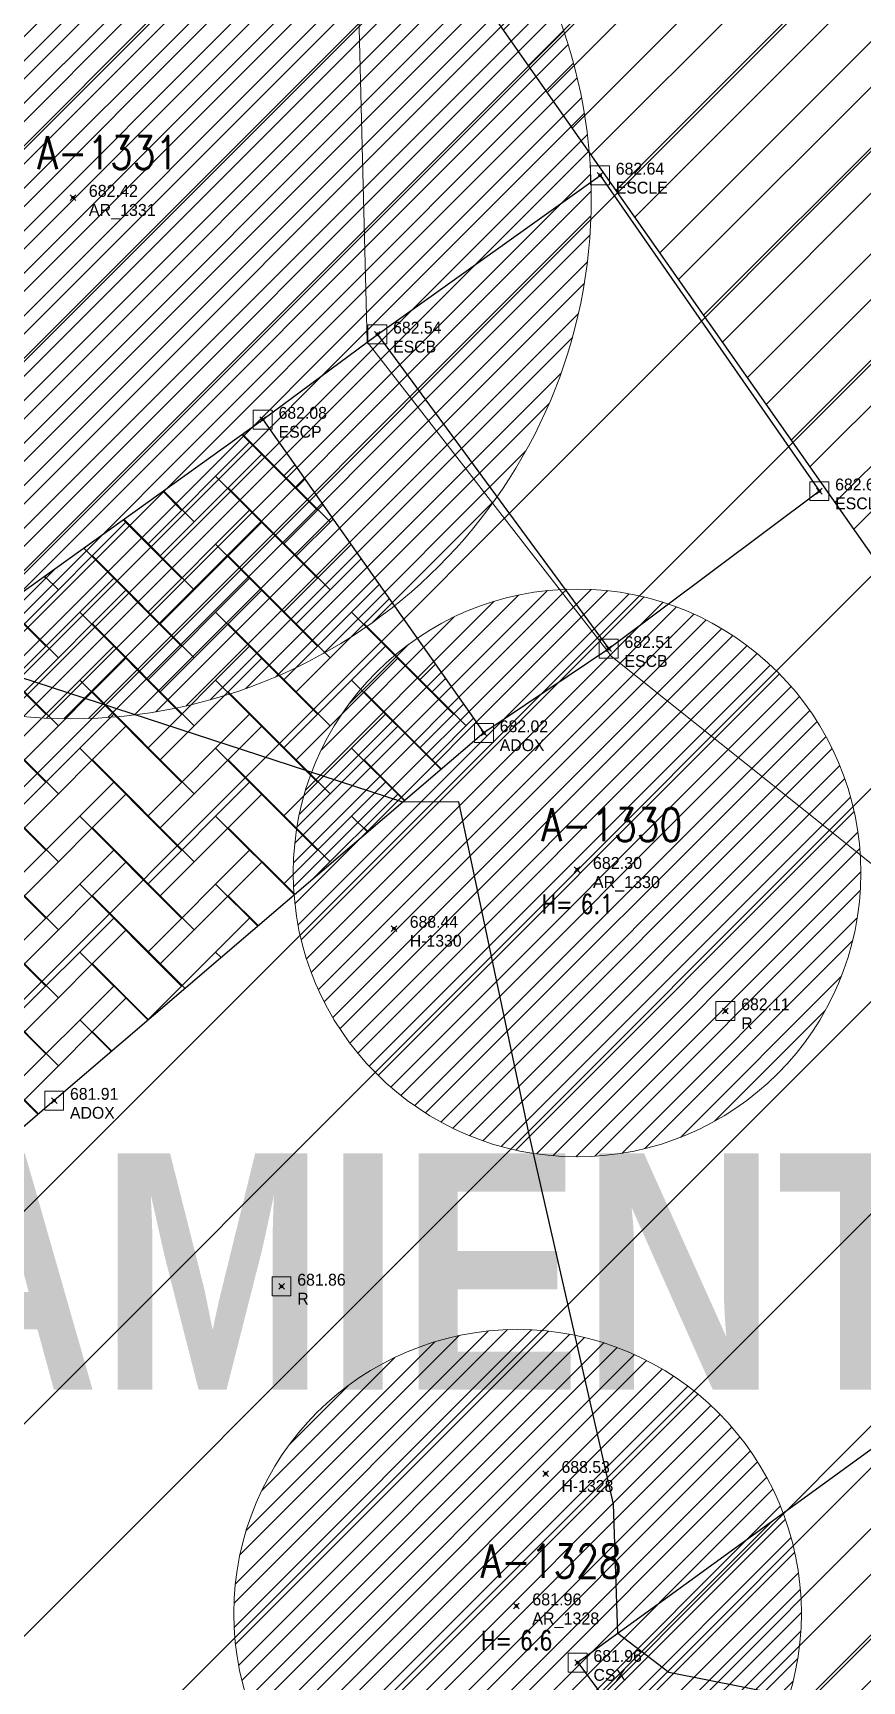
# Model space of a CAD drawing. Extents: x 350769 to 354978, y 6304672 to 6307963.
# Drawn here: x 352312.06 to 352320.83, y 6305925.39 to 6305942.81 of the extents above; entities that cross this region are included whole.
import ezdxf

# ---------------------------------------------------------------- set-up
doc = ezdxf.new("R2010")
doc.units = 0
doc.header["$PDMODE"] = 35
doc.header["$PDSIZE"] = 0.03
doc.linetypes.add('CONTINUOS', pattern=[0])
doc.layers.get('0').update_dxf_attribs({"linetype": 'CONTINUOUS'})
doc.layers.get('Defpoints').update_dxf_attribs({"linetype": 'CONTINUOUS'})
for name, color, linetype in [('02_Geo ext_Acotamiento', 7, 'CONTINUOUS'), ('03_Pav ext_Vereda HC', 42, 'CONTINUOUS'), ('03_S2_Pav ext_Borde vereda', 7, 'CONTINUOUS'), ('1-ADODRETO', 8, 'CONTINUOUS'), ('1-ARBOL H1', 7, 'CONTINUOUS'), ('1-ARBOL H2', 1, 'CONTINUOUS'), ('1-ARBOL H3', 241, 'CONTINUOUS'), ('1-ARBOL NOMBRE', 3, 'CONTINUOUS'), ('1-ARBOL PTO', 7, 'CONTINUOUS'), ('1-CASA', 2, 'CONTINUOUS'), ('1-ESCALA', 252, 'CONTINUOUS'), ('2-ACHURADO EDIFICACION', 252, 'CONTINUOUS'), ('C-TINN', 5, 'CONTINUOUS'), ('C-TOPO-MAJR', 9, 'CONTINUOUS'), ('C-TOPO-MINR', 8, 'CONTINUOUS'), ('V-NODE-TEXT DIC 2012', 31, 'CONTINUOUS')]:
    doc.layers.add(name, color=color, linetype=linetype)
doc.layers.add('0_ASD_TOPOGRAFIA_ELEMENTOS', color=9, linetype='CONTINUOS', lineweight=5, true_color=0xbdbdbd)
doc.styles.add('NEW TURNER_TITULOS', font='techb___.ttf')
doc.styles.add('ROMANS', font='romans.shx', dxfattribs={"width": 0.65})
doc.dimstyles.new('Principal', dxfattribs={"dimscale": 0, "dimtxt": 2, "dimasz": 2, "dimexe": 1, "dimexo": 1, "dimtad": 1, "dimrnd": 0.05, "dimzin": 1, "dimtxsty": 'ROMANS', "dimcen": 2.5, "dimclrt": 2, "dimaunit": 2, "dimadec": 0, "dimazin": 0, "dimtfac": 1, "dimtmove": 0, "dimatfit": 3, "dimfxl": 1, "dimfxlon": 1, "dimarcsym": 0})

# ---------------------------------------------------------------- blocks, each defined once
blk = doc.blocks.new('*D1156')
at = {"layer": '02_Geo ext_Acotamiento', "color": 0, "lineweight": -2, "transparency": 16777216}
blk.add_line((352265.1263020158, 6305940.537977832), (352259.5027200941, 6305939.299539646), dxfattribs=at)
at = {"layer": '02_Geo ext_Acotamiento', "color": 0, "transparency": 16777216}
blk.add_solid([(352259.466875284, 6305939.462306128), (352259.5385649044, 6305939.136773165), (352258.5261212075, 6305939.084470786)], dxfattribs=at)
at = {"layer": 'Defpoints', "color": 0, "transparency": 16777216}
for p in [(352392.8269086622, 6305968.660500089), (352258.5261212075, 6305939.084470786)]:
    blk.add_point(p, dxfattribs=at)
at = {"layer": '02_Geo ext_Acotamiento', "color": 2, "transparency": 16777216, "insert": (352262.7517488983, 6305940.944537443), "char_height": 1, "attachment_point": 5, "rotation": 12.419567213945234, "style": 'ROMANS'}
blk.add_mtext('R137,50', dxfattribs=at)
blk = doc.blocks.new('A$C27410629')
at = {"true_color": 0x136734, "transparency": 33554559}
h = blk.add_hatch(dxfattribs=at)
h.set_pattern_fill('ANSI31', color=116, scale=0.5)
h.set_pattern_definition([(45, (-8759.562515186517, -519.1035735587502), (-1.122532015133644, 1.122532015133644), [])])
h.paths.add_polyline_path([(137.5068959888558, 1252.464406617455, 0.1176268807227723), (109.8147584422568, 1254.193915082658, 0.0669245107500281), (94.44469839795602, 1249.334472017372, 0.3153492887079504), (64.30173641118381, 1196.270282113329, 0.0226826871159959), (65.7292635223912, 1185.310127003227), (112.3603922077091, 1218.953454515778), (153.4782689701005, 1161.962272479494), (172.1053089193083, 1139.480769404351), (187.9579650288579, 1141.807885415954), (193.565073162812, 1120.465553675225), (224.197974734232, 1050.129297271156), (250.6203797236194, 989.4787086543838), (268.1526288855184, 972.7353945672494, 7.2547007156e-06), (291.4898137452492, 983.2987389690225), (238.1945199318034, 1105.633967029937), (205.2934048173047, 1181.112163638985), (177.0531538182076, 1197.651557407602)])
at = {"true_color": 0xf8d731, "transparency": 33554559}
h = blk.add_hatch(dxfattribs=at)
h.set_pattern_fill('ANSI31', color=40, scale=0.5)
h.set_pattern_definition([(45, (-8562.389606185756, -452.7772535526492), (-1.122532015133644, 1.122532015133644), [])])
h.paths.add_polyline_path([(112.3603922079938, 1218.953454516186), (65.72926352267586, 1185.310127003635, 0.0411311629792945), (70.93430501728926, 1165.446933868518, 0.0140346239134982), (80.53034666708209, 1140.452970316797), (85.58360470618118, 1125.976145258928), (117.4026874122528, 1137.08554251631), (153.4782689703861, 1161.962272479902)], flags=17)
at = {"insert": (98.39256381112682, 1169.258687505585), "char_height": 2.5, "attachment_point": 1, "style": 'NEW TURNER_TITULOS'}
blk.add_mtext_dynamic_manual_height_columns('\\pxqc;EQUIPAMIENTO', width=20.98523473371461, gutter_width=12.5, heights=[-2.64985380116959], dxfattribs=at)
blk = doc.blocks.new('TOPOGRAFIA')
at = {"layer": '0_ASD_TOPOGRAFIA_ELEMENTOS', "true_color": 0xf26507}
h = blk.add_hatch(dxfattribs=at)
h.set_pattern_fill('ANSI31', color=30, scale=0.1)
h.set_pattern_definition([(45, (384009.6901907994, 6301201.312340338), (-0.2245064030267289, 0.2245064030267289), [])])
edge = h.paths.add_edge_path()
edge.add_arc((390312.4644081404, 6302941.064516651), 5.5, 0, 360)
h = blk.add_hatch(dxfattribs=at)
h.set_pattern_fill('ANSI31', color=30, scale=0.1)
h.set_pattern_definition([(45, (384015.0396112875, 6301194.182938366), (-0.2245064030267289, 0.2245064030267289), [])])
edge = h.paths.add_edge_path()
edge.add_arc((390317.8138286284, 6302933.93511468), 3, 0, 360)
h = blk.add_hatch(dxfattribs=at)
h.set_pattern_fill('ANSI31', color=30, scale=0.1)
h.set_pattern_definition([(45, (384014.4117596435, 6301186.357725322), (-0.2245064030267289, 0.2245064030267289), [])])
edge = h.paths.add_edge_path()
edge.add_arc((390317.1859769844, 6302926.109901636), 3, 0, 360)
at = {"layer": '1-ADODRETO', "lineweight": 0, "true_color": 0xbdbdbd}
h = blk.add_hatch(dxfattribs=at)
h.set_pattern_fill('AR-HBONE', color=9, scale=0.005)
h.set_pattern_definition([(45, (38000, -3000), (1e-16, 0.7184204896855323), [1.524, -0.508]), (135, (38000.35921000003, -2999.640789999627), (1e-16, 0.7184204896855323), [1.524, -0.508])])
h.paths.add_polyline_path([(390305.5479999999, 6302923.122), (390306.7120000001, 6302926.731000001), (390312.287, 6302931.529), (390316.83, 6302935.414), (390314.4920000001, 6302938.726), (390311.078, 6302936.277000001), (390310.31, 6302936.241), (390305.1770000001, 6302937.422999999), (390304.021, 6302931.088), (390303.586, 6302930.459), (390300.559, 6302928.546), (390296.564, 6302929.199), (390293.083, 6302926.371), (390291.1770000001, 6302923.966), (390290.524, 6302922.191000001), (390290.787, 6302920.819), (390290.091, 6302918.834), (390287.219, 6302916.195), (390287.1920000001, 6302915.313999999), (390286.2574377295, 6302914.471862656), (390284.959, 6302914.457), (390282.688, 6302912.919), (390280.732, 6302910.861), (390283.526, 6302907.506), (390287.979, 6302909.989), (390294.5900000001, 6302912.863), (390298.669, 6302914.739), (390299.755, 6302912.539), (390298.4860000001, 6302907.539), (390298.903, 6302906.948), (390298.24, 6302905.542), (390294.055, 6302902.687000001), (390288.5070000001, 6302898.905), (390287.968, 6302899.407000001), (390286.9960000001, 6302898.637999999), (390289.274, 6302895.499), (390290.243, 6302896.75), (390289.907, 6302897.204), (390295.281, 6302900.801), (390299.9810000001, 6302904.015), (390300.5629999998, 6302903.982999999, 0.217748086429262), (390301.988, 6302895.913, 0.2961441591026724), (390310.630999931, 6302892.191999988), (390315.229, 6302893.04), (390314.811, 6302895.261), (390310.06, 6302894.301, -0.2524837158510214), (390303.8392773605, 6302897.048070768, -0.2133994241708568), (390302.654, 6302901.876), (390304.6170000008, 6302900.889), (390315.35, 6302908.722), (390314.599, 6302909.909), (390314.8400000001, 6302912.092999999), (390314.399, 6302913.839), (390313.443, 6302914.895, 0.2245347298123768), (390306.8893703938, 6302915.745991698), (390303.36, 6302914.616), (390302.274, 6302916.816000001)])
at = {"layer": '2-ACHURADO EDIFICACION', "lineweight": 0, "true_color": 0xbdbdbd}
h = blk.add_hatch(dxfattribs=at)
h.set_pattern_fill('ANSI31', color=9, scale=0.25)
h.set_pattern_definition([(45, (38000, -3000), (-0.561266007566822, 0.5612660075668221), [])])
h.paths.add_polyline_path([(390327.6270000001, 6302951.749), (390327.2994358053, 6302951.517488061), (390319.3550000001, 6302962.757999999), (390318.8266655438, 6302962.361017291), (390313.848, 6302968.987000001), (390308.922, 6302965.432999999), (390311.318, 6302962.155), (390305.083, 6302957.373), (390303.711, 6302959.217), (390298.4, 6302955.382999999), (390293.82, 6302952.065), (390295.735, 6302949.36), (390288.406, 6302944.101), (390293.0570000001, 6302937.645), (390301.664, 6302943.75, 0.455625162279396), (390304.853, 6302944.772000001, 0.2076474804618814), (390304.846128978, 6302946.552609009), (390305.152, 6302946.822000001), (390311.019, 6302951.207), (390315.831, 6302944.557999999), (390325.324, 6302931.036), (390317.821, 6302925.589), (390326.706, 6302913.574, 0.2996396774800834), (390327.8739999999, 6302913.496), (390329.906, 6302915.051, 0.2469041141044179), (390330.1009999998, 6302915.919), (390328.7638008676, 6302917.735068206), (390330.771, 6302919.213), (390332.0220000001, 6302917.514), (390332.542, 6302917.24, 0.1964593871867426), (390333.1906864678, 6302917.423841837), (390334.68, 6302918.512), (390334.783, 6302918.629, 0.3535939934268906), (390334.8263871195, 6302919.675467933), (390331.641, 6302924.087), (390338.743, 6302929.22), (390342.045, 6302931.639), (390340.944, 6302933.087), (390336.263, 6302939.53)])
at = {"layer": '0_ASD_TOPOGRAFIA_ELEMENTOS', "color": 30, "true_color": 0xf26507}
for centre, radius in [((390312.4644081404, 6302941.064516651), 5.5), ((390317.8138286284, 6302933.93511468), 3), ((390317.1859769844, 6302926.109901636), 3)]:
    blk.add_circle(centre, radius, dxfattribs=at)
at = {"layer": '1-ADODRETO', "color": 9, "lineweight": 0, "true_color": 0xbdbdbd, "flags": 128}
for points in [[(390311.078, 6302936.277000001), (390314.4920000001, 6302938.726)], [(390314.4920000001, 6302938.726), (390316.83, 6302935.414)], [(390316.83, 6302935.414), (390312.287, 6302931.529)], [(390312.287, 6302931.529), (390306.7120000001, 6302926.731000001)]]:
    blk.add_lwpolyline(points, dxfattribs=at)
at = {"layer": '1-ARBOL H1', "color": 9, "lineweight": 0, "true_color": 0xbdbdbd}
for p in [(390317.815, 6302933.969), (390317.174, 6302926.187000001)]:
    blk.add_point(p, dxfattribs=at)
at = {"layer": '1-ARBOL PTO', "color": 9, "lineweight": 0, "true_color": 0xbdbdbd}
for p in [(390312.4860000001, 6302941.072000001), (390317.815, 6302933.969), (390317.174, 6302926.187000001)]:
    blk.add_point(p, dxfattribs=at)
at = {"layer": '1-CASA', "color": 9, "lineweight": 0, "true_color": 0xbdbdbd, "flags": 128}
blk.add_lwpolyline([(390315.831, 6302944.557999999), (390325.324, 6302931.036), (390317.821, 6302925.589), (390326.706, 6302913.574, 0.2996396775460872), (390327.874, 6302913.496), (390329.906, 6302915.051, 0.2469041139969247), (390330.101, 6302915.919), (390328.7638008673, 6302917.735068206), (390330.771, 6302919.213), (390332.0220000001, 6302917.514), (390332.542, 6302917.24, 0.1793018598486611), (390333.143, 6302917.389), (390334.68, 6302918.512), (390334.783, 6302918.629, 0.3463364234898283), (390334.839, 6302919.658), (390331.641, 6302924.087), (390338.743, 6302929.22)], format="xyb", dxfattribs=at)
at = {"layer": '1-ESCALA', "color": 9, "lineweight": 0, "true_color": 0xbdbdbd, "flags": 128}
for points in [[(390314.4920000001, 6302938.726), (390315.703, 6302939.626), (390318.057, 6302941.306), (390320.376, 6302937.969), (390318.149, 6302936.304), (390316.83, 6302935.414)], [(390315.703, 6302939.626), (390318.149, 6302936.304)]]:
    blk.add_lwpolyline(points, dxfattribs=at)
at = {"layer": 'C-TINN', "color": 9, "linetype": 'Continuous', "lineweight": 0, "true_color": 0xbdbdbd}
for points, elevation in [([(390317.957, 6302941.206), (390317.957, 6302941.405999999), (390318.157, 6302941.405999999), (390318.157, 6302941.206), (390317.957, 6302941.206)], 682.641), ([(390315.603, 6302939.526000001), (390315.603, 6302939.726), (390315.803, 6302939.726), (390315.803, 6302939.526000001), (390315.603, 6302939.526000001)], 682.541), ([(390314.3920000001, 6302938.626), (390314.3920000001, 6302938.825999999), (390314.592, 6302938.825999999), (390314.592, 6302938.626), (390314.3920000001, 6302938.626)], 682.081), ([(390320.276, 6302937.869), (390320.276, 6302938.068999999), (390320.476, 6302938.068999999), (390320.476, 6302937.869), (390320.276, 6302937.869)], 682.681), ([(390318.049, 6302936.204), (390318.049, 6302936.403999999), (390318.249, 6302936.403999999), (390318.249, 6302936.204), (390318.049, 6302936.204)], 682.508), ([(390316.7300000001, 6302935.314), (390316.7300000001, 6302935.514), (390316.93, 6302935.514), (390316.93, 6302935.314), (390316.7300000001, 6302935.314)], 682.02), ([(390319.283, 6302932.376), (390319.283, 6302932.575999999), (390319.483, 6302932.575999999), (390319.483, 6302932.376), (390319.283, 6302932.376)], 682.112), ([(390312.1870000001, 6302931.429), (390312.1870000001, 6302931.629), (390312.387, 6302931.629), (390312.387, 6302931.429), (390312.1870000001, 6302931.429)], 681.914), ([(390314.5900000001, 6302929.465000001), (390314.5900000001, 6302929.665), (390314.79, 6302929.665), (390314.79, 6302929.465000001), (390314.5900000001, 6302929.465000001)], 681.859), ([(390317.721, 6302925.489), (390317.721, 6302925.688999999), (390317.921, 6302925.688999999), (390317.921, 6302925.489), (390317.721, 6302925.489)], 681.964)]:
    blk.add_lwpolyline(points, dxfattribs=dict(at, elevation=elevation))
for p in [(390318.057, 6302941.306, 682.641), (390315.703, 6302939.626, 682.541), (390314.4920000001, 6302938.726, 682.081), (390320.376, 6302937.969, 682.681), (390318.149, 6302936.304, 682.508), (390316.83, 6302935.414, 682.02), (390319.383, 6302932.476, 682.112), (390312.287, 6302931.529, 681.914), (390314.69, 6302929.565, 681.859), (390317.821, 6302925.589, 681.964)]:
    blk.add_point(p, dxfattribs=at)
at = {"layer": 'C-TOPO-MAJR', "color": 9, "linetype": 'Continuous', "lineweight": 0, "true_color": 0xbdbdbd, "elevation": 682.5}
blk.add_lwpolyline([(390337.1743745705, 6302945.266752577), (390335.2745384616, 6302946.397307692), (390333.5375233645, 6302948.432504673), (390331.5535840708, 6302951.636659293), (390330.7018227848, 6302951.736417722), (390328.4781, 6302951.6461), (390329.5789726028, 6302948.987171233), (390327.9923023256, 6302951.231232558), (390325.3099285714, 6302950.336482143), (390314.1436753247, 6302946.889467533), (390313.3989699249, 6302945.121345865), (390315.5047093863, 6302943.136844765), (390315.5950630435, 6302939.545782609), (390315.7916890595, 6302939.294537428), (390318.1273770492, 6302936.289409836), (390318.1739292929, 6302936.226666667), (390321.6042248062, 6302933.491868217), (390324.1260205762, 6302931.326370371), (390324.164230284, 6302930.1940347), (390330.5703220339, 6302925.264796611), (390329.1138040346, 6302930.523123919), (390337.0371436464, 6302936.311685083)], dxfattribs=at)
at = {"layer": 'C-TOPO-MINR', "color": 9, "linetype": 'Continuous', "lineweight": -3, "true_color": 0xbdbdbd, "elevation": 682}
blk.add_lwpolyline([(390336.1453960396, 6302924.542762376), (390332.646265226, 6302922.69477996), (390331.4429914652, 6302922.977697013), (390318.7851860465, 6302925.484209302), (390318.2470378549, 6302925.898293375), (390318.2009459459, 6302927.264216216), (390317.3054664032, 6302931.187335968), (390316.5641614907, 6302934.687416149), (390315.9728301887, 6302934.680981132), (390311.078, 6302936.277), (390310.1625360825, 6302935.969907217), (390307.8948888889, 6302936.017), (390304.9127073171, 6302935.942609756), (390304.865269663, 6302935.714685393), (390304.883293578, 6302935.941532111), (390304.29431, 6302935.58112), (390302.2628066915, 6302933.574070632), (390301.5791777778, 6302933.760733333), (390301.2868590604, 6302933.819724833), (390300.2502817338, 6302932.685715171), (390299.1084084508, 6302931.280107395), (390297.401, 6302931.440823944)], dxfattribs=at)
at = {"layer": 'V-NODE-TEXT DIC 2012', "color": 9, "lineweight": 0, "true_color": 0xbdbdbd}
for p in [(390318.057, 6302941.306), (390312.486, 6302941.072), (390315.703, 6302939.626), (390314.4920000001, 6302938.726), (390320.376, 6302937.969), (390318.149, 6302936.304), (390316.83, 6302935.414), (390317.815, 6302933.969), (390315.879, 6302933.347), (390319.383, 6302932.476), (390312.287, 6302931.529), (390314.69, 6302929.565), (390317.483, 6302927.586), (390317.174, 6302926.187), (390317.821, 6302925.589)]:
    blk.add_point(p, dxfattribs=at)
at = {"layer": '1-ARBOL H2', "color": 9, "lineweight": 0, "true_color": 0xbdbdbd, "style": 'ROMANS', "width": 0.8}
for p in [(390317.4380668354, 6302933.507000006), (390316.7970668354, 6302925.725000005)]:
    blk.add_text('H=', height=0.2, dxfattribs=at).set_placement(p)
at = {"layer": '1-ARBOL H3', "color": 9, "lineweight": 0, "true_color": 0xbdbdbd, "style": 'ROMANS', "width": 0.8}
for s, p in [('6.1', (390317.8511939024, 6302933.507000006)), ('6.6', (390317.2101939024, 6302925.725000006))]:
    blk.add_text(s, height=0.2, dxfattribs=at).set_placement(p)
at = {"layer": '1-ARBOL NOMBRE', "color": 9, "lineweight": 0, "true_color": 0xbdbdbd, "style": 'ROMANS', "width": 0.8}
for s, p in [('A-1331', (390312.1090668353, 6302941.372000002)), ('A-1330', (390317.4380668354, 6302934.269000003)), ('A-1328', (390316.7970668354, 6302926.487000003))]:
    blk.add_text(s, height=0.35, dxfattribs=at).set_placement(p)
at = {"layer": 'V-NODE-TEXT DIC 2012', "color": 9, "lineweight": 0, "true_color": 0xbdbdbd}
for s, height, p in [('682.64', 0.125, (390318.2237893219, 6302941.314210678)), ('682.42', 0.127, (390312.6527893219, 6302941.079210677)), ('ESCLE', 0.125, (390318.2237893219, 6302941.114210678)), ('AR_1331', 0.127, (390312.6527893219, 6302940.877210678)), ('682.54', 0.125, (390315.8697893219, 6302939.634210678)), ('ESCB', 0.125, (390315.8697893219, 6302939.434210679)), ('682.08', 0.125, (390314.6587893219, 6302938.734210677)), ('ESCP', 0.125, (390314.6587893219, 6302938.534210678)), ('682.68', 0.125, (390320.5427893219, 6302937.977210677)), ('ESCLE', 0.125, (390320.5427893219, 6302937.777210678)), ('682.51', 0.125, (390318.3157893219, 6302936.312210677)), ('ESCB', 0.125, (390318.3157893219, 6302936.112210678)), ('682.02', 0.125, (390316.9967893219, 6302935.422210678)), ('ADOX', 0.125, (390316.9967893219, 6302935.222210678)), ('682.30', 0.127, (390317.9817893219, 6302933.976210677)), ('AR_1330', 0.127, (390317.9817893219, 6302933.774210677)), ('688.44', 0.125, (390316.0457893219, 6302933.355210678)), ('H-1330', 0.125, (390316.0457893219, 6302933.155210678)), ('682.11', 0.125, (390319.5497893219, 6302932.484210677)), ('R', 0.125, (390319.5497893219, 6302932.284210678)), ('681.91', 0.125, (390312.4537893219, 6302931.537210678)), ('ADOX', 0.125, (390312.4537893219, 6302931.337210678)), ('681.86', 0.125, (390314.8567893219, 6302929.573210678)), ('R', 0.125, (390314.8567893219, 6302929.373210679)), ('688.53', 0.125, (390317.6497893219, 6302927.594210678)), ('H-1328', 0.125, (390317.6497893219, 6302927.394210679)), ('681.96', 0.127, (390317.3407893219, 6302926.194210677)), ('AR_1328', 0.127, (390317.3407893219, 6302925.992210678)), ('681.96', 0.125, (390317.9877893219, 6302925.597210677)), ('CSX', 0.125, (390317.9877893219, 6302925.397210678))]:
    blk.add_text(s, height=height, dxfattribs=at).set_placement(p)

msp = doc.modelspace()

# ---------------------------------------------------------------- hatches: boundary and pattern name
at = {"layer": '03_Pav ext_Vereda HC'}
h = msp.add_hatch(dxfattribs=at)
h.set_pattern_fill('DOTS', color=256, scale=0.2, style=0)
h.set_pattern_definition([(0, (0, 0), (0.15875, 0.3175), [0, -0.3175])])
h.paths.add_polyline_path([(352533.7781987465, 6305988.647630177, 0.0012344985873451), (352535.6751261651, 6305989.286498093), (352535.0273047539, 6305991.17866681, -0.0012368732376554), (352533.135689451, 6305990.541615871, -0.0205300987090724), (352503.8853697219, 6305981.940228953), (352503.2840382412, 6305984.518491437), (352499.4039184833, 6305983.544208242), (352499.9993888386, 6305980.991075858, -0.0088871029066398), (352487.1047705442, 6305978.156272031, -0.0145554952433639), (352464.6282001356, 6305974.170378275, -0.0089901834447136), (352459.9926205119, 6305973.570179023), (352460.1984365284, 6305971.58073849, 0.0090193317601268), (352464.9206284034, 6305972.191872346, 0.0145516934643665), (352487.5052945014, 6305976.196778146, 0.0321135926008381)])
h.paths.add_polyline_path([(352453.0159213873, 6305972.983824089, -0.0068005053920136), (352449.4833227422, 6305972.830716716, -0.0090666416786755), (352444.7696182578, 6305972.776126778), (352444.5771080579, 6305970.777466943, 0.0163831034820658), (352453.2219476648, 6305970.992351152)])
h.paths.add_polyline_path([(352389.6460369565, 6305991.879874823, -0.0175332208634532), (352376.9513572305, 6305998.31509122), (352352.1532079588, 6306011.99899601, 0.0444036337484985), (352342.053580769, 6306016.089608755, 0.1133237876608219), (352314.4714570943, 6306018.047333277), (352314.9360717349, 6306016.097052595, -0.1572406347358349), (352351.2139975071, 6306010.232972499), (352375.9850852466, 6305996.564000573, 0.0175063699942604), (352388.7848668274, 6305990.074641938, -0.0115901603268221), (352405.9871731158, 6305981.141781882, 0.0867620637740209), (352437.5751283567, 6305971.093253941), (352437.7670282808, 6305973.085577833, -0.0864982168626583), (352406.9311932966, 6305982.905094895, 0.0115902421848068)])
h.paths.add_polyline_path([(352298.9308368329, 6306011.291528256, -0.0407699137093401), (352308.0869286793, 6306014.635858133), (352307.6251471448, 6306016.57596012, 0.043034433953701), (352297.5531387314, 6306012.854879401, 0.2722251189562815), (352266.1428912832, 6305966.550484804), (352264.4334961653, 6305966.567898809, 0.0153159578732751), (352263.8567137016, 6305962.573567073), (352266.0299973136, 6305962.551427328, 0.0215469833585937), (352266.2729303729, 6305957.80291892, 0.0632834604165821), (352273.0108519612, 6305926.495241333, 0.0077036086267224), (352278.1261176606, 6305912.650623268), (352279.9891282905, 6305913.378097652, -0.0076770463793275), (352274.9122720579, 6305927.117035691, -0.0633905228513815), (352268.2648698925, 6305957.982510693, -0.3183358391945924)])
at = {"layer": '0_ASD_TOPOGRAFIA_ELEMENTOS'}
h = msp.add_hatch(dxfattribs=at)
h.set_pattern_fill('ANSI31', color=256, scale=0.1)
h.set_pattern_definition([(45, (346009.6901907996, 6304201.312340338), (-0.2245064030267289, 0.2245064030267289), [])])
edge = h.paths.add_edge_path()
edge.add_arc((352312.4644081404, 6305941.064516651), 5.5, 0, 360)
h = msp.add_hatch(dxfattribs=at)
h.set_pattern_fill('ANSI31', color=256, scale=0.1)
h.set_pattern_definition([(45, (346015.0396112876, 6304194.182938366), (-0.2245064030267289, 0.2245064030267289), [])])
edge = h.paths.add_edge_path()
edge.add_arc((352317.8138286284, 6305933.93511468), 3, 0, 360)
h = msp.add_hatch(dxfattribs=at)
h.set_pattern_fill('ANSI31', color=256, scale=0.1)
h.set_pattern_definition([(45, (346014.4117596435, 6304186.357725322), (-0.2245064030267289, 0.2245064030267289), [])])
edge = h.paths.add_edge_path()
edge.add_arc((352317.1859769844, 6305926.109901636), 3, 0, 360)
at = {"layer": '1-ADODRETO', "true_color": 0xbdbdbd}
h = msp.add_hatch(dxfattribs=at)
h.set_pattern_fill('AR-HBONE', color=9, scale=0.005)
h.set_pattern_definition([(45, (0, 0), (1e-16, 0.7184204896855323), [1.524, -0.508]), (135, (0.3592100000241771, 0.3592100003734231), (1e-16, 0.7184204896855323), [1.524, -0.508])])
edge = h.paths.add_edge_path()
edge.add_line((352287.7386494604, 6305899.225548803), (352288.8247866725, 6305896.117999401))
edge.add_line((352288.8247866725, 6305896.117999401), (352289.274, 6305895.499))
edge.add_line((352289.274, 6305895.499), (352290.243, 6305896.75))
edge.add_line((352290.243, 6305896.75), (352289.907, 6305897.204))
edge.add_line((352289.907, 6305897.204), (352295.281, 6305900.801))
edge.add_line((352295.281, 6305900.801), (352299.9810000001, 6305904.015))
edge.add_line((352299.9810000001, 6305904.015), (352300.5629999998, 6305903.982999999))
edge.add_arc((352310.1014870601, 6305901.506492138), 9.854736251451747, 165.4454712446303, 214.5826388796265)
edge.add_arc((352309.1752185145, 6305900.708884068), 8.640405891465786, 213.7143721976888, 279.6997631225861)
edge.add_line((352310.630999931, 6305892.191999988), (352315.229, 6305893.04))
edge.add_line((352315.229, 6305893.04), (352314.811, 6305895.261))
edge.add_line((352314.811, 6305895.261), (352310.06, 6305894.301))
edge.add_arc((352309.4962884884, 6305901.441406155), 7.162623173605964, 217.8335485870951, 274.5139504693819, ccw=False)
edge.add_arc((352308.6450466952, 6305900.787367735), 6.089151066169478, 169.7011613421384, 217.885949265539, ccw=False)
edge.add_line((352302.6540000005, 6305901.876), (352304.6170000008, 6305900.889))
edge.add_line((352304.6170000008, 6305900.889), (352315.35, 6305908.722))
edge.add_line((352315.35, 6305908.722), (352314.599, 6305909.909))
edge.add_line((352314.599, 6305909.909), (352314.8400000001, 6305912.092999999))
edge.add_line((352314.8400000001, 6305912.092999999), (352314.399, 6305913.839))
edge.add_line((352314.399, 6305913.839), (352313.443, 6305914.895))
edge.add_arc((352309.2664488475, 6305908.391475517), 7.729127390628453, 57.2914997293405, 107.911529652556)
edge.add_line((352306.8893703938, 6305915.745991698), (352303.36, 6305914.616))
edge.add_line((352303.36, 6305914.616), (352302.274, 6305916.816000001))
edge.add_line((352302.274, 6305916.816000001), (352305.5479999999, 6305923.122))
edge.add_line((352305.5479999999, 6305923.122), (352306.7120000001, 6305926.731000001))
edge.add_line((352306.7120000001, 6305926.731000001), (352312.287, 6305931.529))
edge.add_line((352312.287, 6305931.529), (352316.83, 6305935.414))
edge.add_line((352316.83, 6305935.414), (352314.4920000001, 6305938.726))
edge.add_line((352314.4920000001, 6305938.726), (352311.078, 6305936.277000001))
edge.add_line((352311.078, 6305936.277000001), (352310.31, 6305936.241))
edge.add_line((352310.31, 6305936.241), (352305.1770000001, 6305937.422999999))
edge.add_line((352305.1770000001, 6305937.422999999), (352304.021, 6305931.088))
edge.add_line((352304.021, 6305931.088), (352303.586, 6305930.459))
edge.add_line((352303.586, 6305930.459), (352300.559, 6305928.546))
edge.add_line((352300.559, 6305928.546), (352296.564, 6305929.199))
edge.add_line((352296.564, 6305929.199), (352293.083, 6305926.371))
edge.add_line((352293.083, 6305926.371), (352291.1770000001, 6305923.966))
edge.add_line((352291.1770000001, 6305923.966), (352290.524, 6305922.191000001))
edge.add_line((352290.524, 6305922.191000001), (352290.787, 6305920.819))
edge.add_line((352290.787, 6305920.819), (352290.091, 6305918.834))
edge.add_line((352290.091, 6305918.834), (352287.219, 6305916.195))
edge.add_line((352287.219, 6305916.195), (352287.1920000001, 6305915.313999999))
edge.add_line((352287.1920000001, 6305915.313999999), (352286.2574377295, 6305914.471862656))
edge.add_line((352286.2574377295, 6305914.471862656), (352284.959, 6305914.457))
edge.add_line((352284.959, 6305914.457), (352282.688, 6305912.919))
edge.add_line((352282.688, 6305912.919), (352280.732, 6305910.861))
edge.add_line((352280.732, 6305910.861), (352283.526, 6305907.506))
edge.add_line((352283.526, 6305907.506), (352287.979, 6305909.989))
edge.add_line((352287.979, 6305909.989), (352294.5900000001, 6305912.863))
edge.add_line((352294.5900000001, 6305912.863), (352298.669, 6305914.739))
edge.add_line((352298.669, 6305914.739), (352299.755, 6305912.539))
edge.add_line((352299.755, 6305912.539), (352298.4860000001, 6305907.539))
edge.add_line((352298.4860000001, 6305907.539), (352298.903, 6305906.948))
edge.add_line((352298.903, 6305906.948), (352298.24, 6305905.542))
edge.add_line((352298.24, 6305905.542), (352294.055, 6305902.687000001))
edge.add_line((352294.055, 6305902.687000001), (352288.5070000001, 6305898.905))
edge.add_line((352288.5070000001, 6305898.905), (352287.968, 6305899.407000001))
edge.add_line((352287.968, 6305899.407000001), (352287.7386494604, 6305899.225548803))
at = {"layer": '2-ACHURADO EDIFICACION'}
h = msp.add_hatch(dxfattribs=at)
h.set_pattern_fill('ANSI31', color=256, scale=0.25)
h.set_pattern_definition([(45, (0, 0), (-0.561266007566822, 0.5612660075668221), [])])
h.paths.add_polyline_path([(352327.6270000001, 6305951.749), (352327.2994358053, 6305951.517488061), (352319.3550000001, 6305962.757999999), (352318.8266655438, 6305962.361017291), (352313.848, 6305968.987000001), (352308.922, 6305965.432999999), (352311.318, 6305962.155), (352305.083, 6305957.373), (352303.711, 6305959.217), (352298.4, 6305955.382999999), (352293.82, 6305952.065), (352295.735, 6305949.36), (352288.406, 6305944.101), (352293.0570000001, 6305937.645), (352301.664, 6305943.75, 0.455625162279396), (352304.853, 6305944.772000001, 0.2076474804618814), (352304.846128978, 6305946.552609009), (352305.152, 6305946.822000001), (352311.019, 6305951.207), (352315.831, 6305944.557999999), (352325.324, 6305931.036), (352317.821, 6305925.589), (352326.706, 6305913.574, 0.2996396774800834), (352327.8739999999, 6305913.496), (352329.906, 6305915.051, 0.2469041141044179), (352330.1009999998, 6305915.919), (352328.7638008676, 6305917.735068206), (352330.771, 6305919.213), (352332.0220000001, 6305917.514), (352332.542, 6305917.24, 0.1964593871867426), (352333.1906864678, 6305917.423841837), (352334.68, 6305918.512), (352334.783, 6305918.629, 0.3535939934268906), (352334.8263871195, 6305919.675467933), (352331.641, 6305924.087), (352338.743, 6305929.22), (352342.045, 6305931.639), (352340.944, 6305933.087), (352336.263, 6305939.53)])

# ---------------------------------------------------------------- linework, layer by layer
at = {"layer": '0_ASD_TOPOGRAFIA_ELEMENTOS'}
for centre, radius in [((352312.4644081404, 6305941.064516651), 5.5), ((352317.8138286284, 6305933.93511468), 3), ((352317.1859769844, 6305926.109901636), 3)]:
    msp.add_circle(centre, radius, dxfattribs=at)
at = {"layer": '1-ADODRETO', "flags": 128}
for points in [[(352311.078, 6305936.277000001), (352314.4920000001, 6305938.726)], [(352314.4920000001, 6305938.726), (352316.83, 6305935.414)], [(352316.83, 6305935.414), (352312.287, 6305931.529)], [(352312.287, 6305931.529), (352306.7120000001, 6305926.731000001)]]:
    msp.add_lwpolyline(points, dxfattribs=at)
at = {"layer": '1-CASA', "flags": 128}
msp.add_lwpolyline([(352315.831, 6305944.557999999), (352325.324, 6305931.036), (352317.821, 6305925.589), (352326.706, 6305913.574, 0.2996396775460872), (352327.874, 6305913.496), (352329.906, 6305915.051, 0.2469041139969247), (352330.101, 6305915.919), (352328.7638008673, 6305917.735068206), (352330.771, 6305919.213), (352332.0220000001, 6305917.514), (352332.542, 6305917.24, 0.1793018598486611), (352333.143, 6305917.389), (352334.68, 6305918.512), (352334.783, 6305918.629, 0.3463364234898283), (352334.839, 6305919.658), (352331.641, 6305924.087), (352338.743, 6305929.22)], format="xyb", dxfattribs=at)
at = {"layer": '1-ESCALA', "flags": 128}
for points in [[(352314.4920000001, 6305938.726), (352315.703, 6305939.626), (352318.057, 6305941.306), (352320.376, 6305937.969), (352318.149, 6305936.304), (352316.83, 6305935.414)], [(352315.703, 6305939.626), (352318.149, 6305936.304)]]:
    msp.add_lwpolyline(points, dxfattribs=at)

# ---------------------------------------------------------------- block references
at = {"layer": '03_S2_Pav ext_Borde vereda', "linetype": 'Continuous'}
msp.add_blockref('A$C27410629', (352203.9623478023, 6304761.713605438), dxfattribs=at)

# ---------------------------------------------------------------- dimensions: what is measured, and where the dimension line sits
at = {"layer": '02_Geo ext_Acotamiento'}
dim = msp.add_radius_dim(center=(352392.8269086622, 6305968.660500089), mpoint=(352258.5261212075, 6305939.084470786), dimstyle='Principal', override={"dimscale": 0, "dimtmove": 1}, dxfattribs=at)
dim.commit()
dim.dimension.update_dxf_attribs({"geometry": '*D1156', "text_midpoint": (352262.9469750957, 6305940.05804143), "dimtype": 164})

# ---------------------------------------------------------------- next in the draw order: block references
at = {"layer": '0_ASD_TOPOGRAFIA_ELEMENTOS', "color": 30, "true_color": 0xf26507}
msp.add_blockref('TOPOGRAFIA', (-38000, 3000), dxfattribs=at)

doc.saveas('drawing.dxf')
